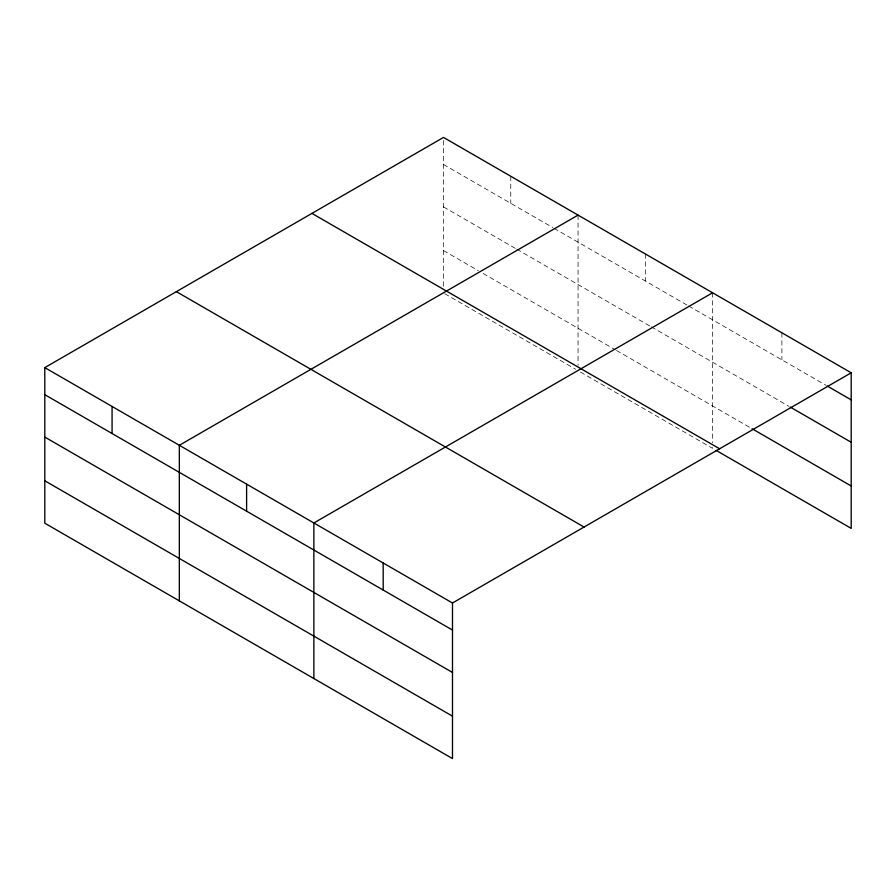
<?xml version="1.0" encoding="UTF-8"?>
<svg xmlns="http://www.w3.org/2000/svg" width="896" height="896" viewBox="0 0 896 896"><rect width="100%" height="100%" fill="white"/><g stroke="black" fill="none" stroke-linecap="round" stroke-linejoin="round"><path stroke-width="0.67" stroke-dasharray="4.48 3.36" d="M443.509 286.16L443.509 137.424M443.509 164.483L552.821 227.595M554.03 228.29L687.355 305.267M688.565 305.962L826.101 385.37M443.509 206.898L515.581 248.506M516.79 249.2L650.126 326.178M651.325 326.872L789.062 406.392M443.509 250.589L478.352 270.704M483.157 273.47L615.283 349.765M616.493 350.459L750.826 428.019M444.718 293.698L575.646 369.286M580.451 372.064L712.589 448.347L712.589 444.248M781.894 332.786L781.894 359.845M712.589 292.779L712.589 442.882M645.322 253.938L645.322 280.997M578.054 215.107L578.054 365.198M510.776 176.266L510.776 203.314"/><path stroke-width="1.34" d="M851.2 372.803L443.509 137.424L44.8 367.618L44.8 523.197L452.491 758.576L452.491 602.997L851.2 372.803L851.2 528.382L716.173 450.419M578.054 215.107L179.334 445.301L179.334 600.869M712.589 292.779L313.869 522.973L313.869 678.541M827.299 386.064L851.2 399.862M790.261 407.086L851.2 442.266M752.024 428.702L851.2 485.968M311.942 213.394L719.622 448.773M176.378 291.659L584.058 527.038M44.8 367.618L452.491 602.997M44.8 394.677L452.491 630.056M44.8 437.091L452.491 672.459M44.8 480.782L452.491 716.162M383.186 562.99L383.186 590.038M246.602 484.131L246.602 511.19M112.067 406.459L112.067 433.518"/></g></svg>
